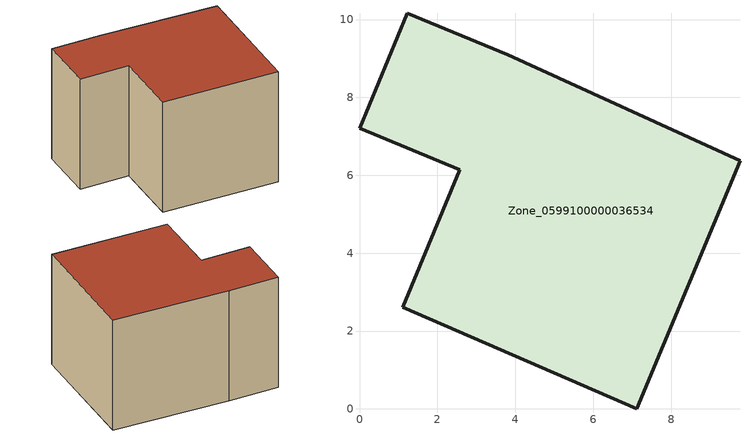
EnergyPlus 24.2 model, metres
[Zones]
Zone_0599100000036534
 floor ground (C_G): 1.23,10.16 3.81,9.09 9.77,6.37 7.12,0 1.11,2.62 2.58,6.14 0,7.21 z0
 wall outside (C_F): 3.81,9.09 1.23,10.16 0,7.21 2.58,6.14 1.11,2.62 7.12,0 9.77,6.37 3.81,9.09 z0:6.67
 roof outside (C_R): 9.77,6.37 3.81,9.09 1.23,10.16 0,7.21 2.58,6.14 1.11,2.62 7.12,0 z6.67
[BUILDING]
Pand.0599100000036534: North Axis=0; Terrain=City; Loads Convergence Tolerance Value=0.04; Temperature Convergence Tolerance Value=0.4; Solar Distribution=FullExterior; Maximum Number of Warmup Days=25; Minimum Number of Warmup Days=1
[Site:Location]
Rotterdam.The.Hague.AP_ZH_NLD Design_Conditions: Latitude=51.96; Longitude=4.45; Time Zone=1; Elevation=-4.5
[SITE:GROUNDTEMPERATURE:BUILDINGSURFACE]
18, 18, 18, 18, 18, 18, 18, 18, 18, 18, 18, 18
[MATERIAL] Thermal Absorptance=0.9; Solar Absorptance=0.7; Visible Absorptance=0.7
Name | Roughness | Thickness | Conductivity | Density | Specific Heat
G.TI.1965-1974 | MediumSmooth | 0.15 | 0.882353 | 540 | 1210
F.TI.1965-1974 | Rough | 0.3 | 0.697674 | 1920 | 840
R.TI.1965-1974 | MediumRough | 0.2 | 0.232558 | 1500 | 1000
[CONSTRUCTION]
C_G: G.TI.1965-1974
C_F: F.TI.1965-1974
C_R: R.TI.1965-1974
[ZONE]
Zone_0599100000036534: Type=1; Multiplier=1; Ceiling Height=Autocalculate; Volume=Autocalculate; Floor Area=autocalculate; Part of Total Floor Area=Yes
[ZONEINFILTRATION:DESIGNFLOWRATE]
Infil_Zone_0599100000036534: Zone or ZoneList or Space or SpaceList=Zone_0599100000036534; Schedule=AlwaysOn; Design Flow Rate Calculation Method=Flow/Area; Flow Rate per Floor Area=0.003; Constant Term Coefficient=1; Temperature Term Coefficient=0; Velocity Term Coefficient=0; Velocity Squared Term Coefficient=0
[HVACTEMPLATE:ZONE:IDEALLOADSAIRSYSTEM]
Zone_0599100000036534: Maximum Heating Supply Air Temperature=50; Minimum Cooling Supply Air Temperature=13; Maximum Heating Supply Air Humidity Ratio=0.0156; Minimum Cooling Supply Air Humidity Ratio=0.0077; Heating Limit=NoLimit; Cooling Limit=NoLimit; Dehumidification Control Type=ConstantSensibleHeatRatio; Cooling Sensible Heat Ratio=0.7; Dehumidification Setpoint=60; Humidification Control Type=None; Humidification Setpoint=30; Outdoor Air Method=None; Outdoor Air Flow Rate per Person=0.00944; Outdoor Air Flow Rate per Zone Floor Area=0; Outdoor Air Flow Rate per Zone=0; Demand Controlled Ventilation Type=None; Outdoor Air Economizer Type=NoEconomizer; Heat Recovery Type=None; Sensible Heat Recovery Effectiveness=0.7; Latent Heat Recovery Effectiveness=0.65
[ZONECONTROL:THERMOSTAT]
ThermostatControl_Zone_0599100000036534: Zone or ZoneList=Zone_0599100000036534; Control Type Schedule=DualSetpointControlType; Control 1=Thermostat_Zone_0599100000036534; Temperature Difference Between Cutout And Setpoint=0
[THERMOSTATSETPOINT:DUALSETPOINT]
Thermostat_Zone_0599100000036534: Heating Setpoint Temperature Schedule=HeatingSetpoint_Zone_0599100000036534; Cooling Setpoint Temperature Schedule=CoolingSetpoint_Zone_0599100000036534
[SCHEDULE:COMPACT]
HeatingSetpoint_Zone_0599100000036534: Through: 12/31, For: AllDays, Until: 24:00, 21
CoolingSetpoint_Zone_0599100000036534: Through: 12/31, For: AllDays, Until: 24:00, 24
DualSetpointControlType: Through: 12/31, For: AllDays, Until: 24:00, 4
AlwaysOn: Through: 12/31, For: AllDays, Until: 24:00, 1
